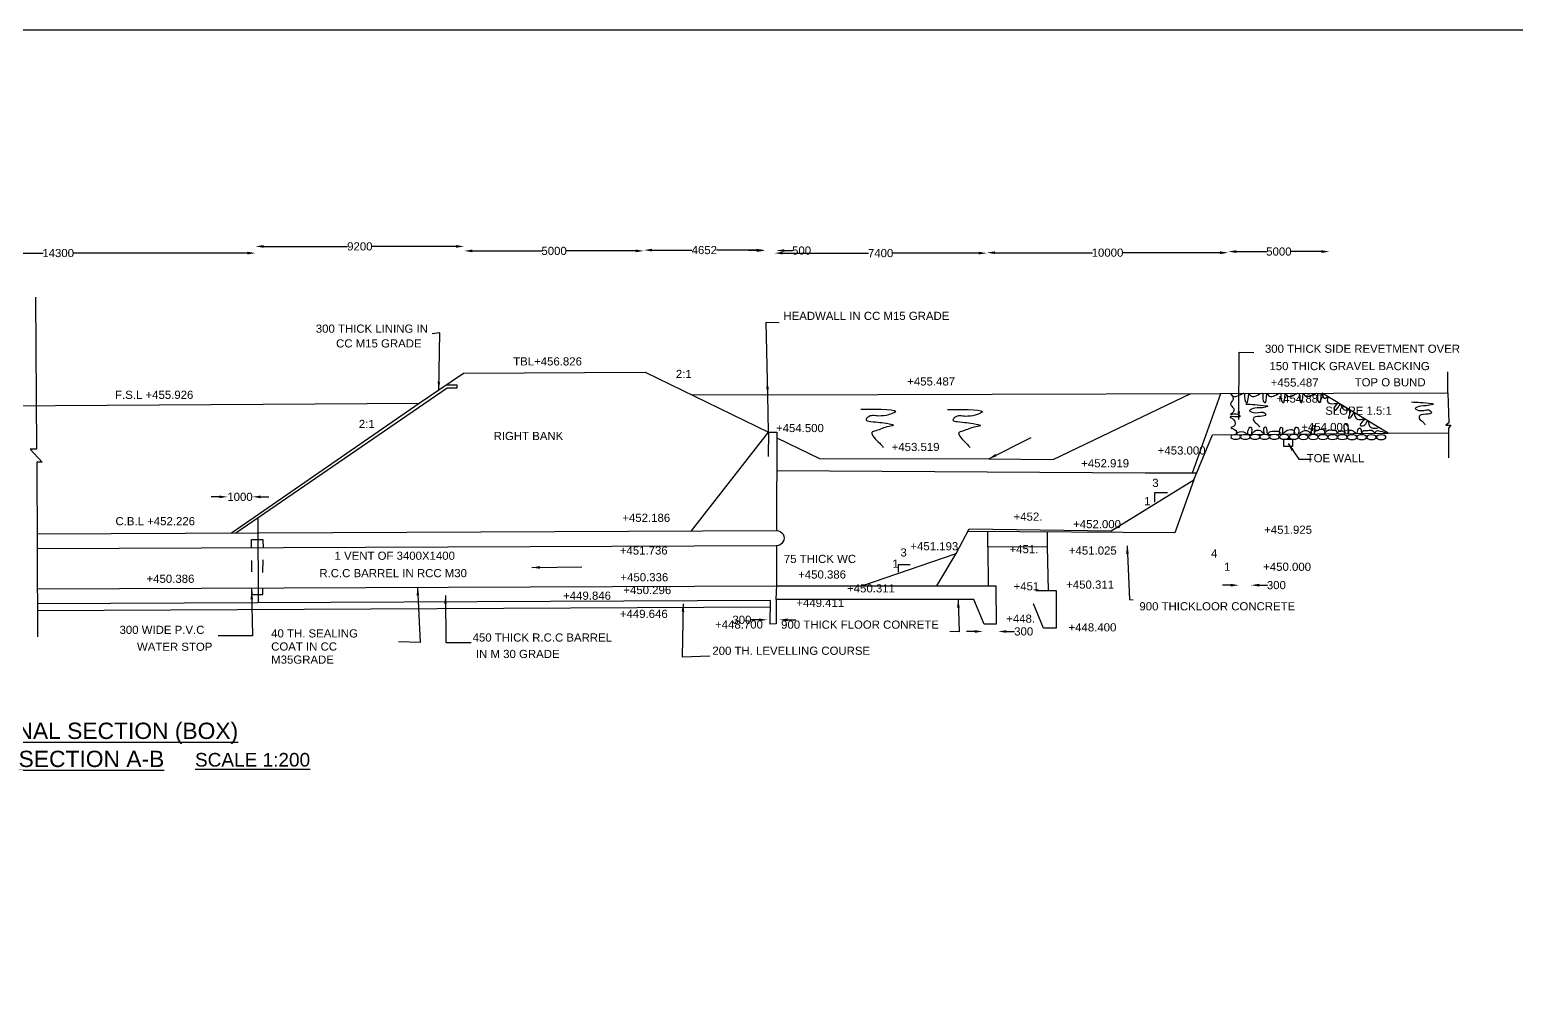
# Model space of a CAD drawing. Header units: millimetres. Extents: x 5124 to 2536808, y 2311 to 44358046.
# Drawn here: x 2532248 to 2534980, y 44356265 to 44358046 of the extents above; entities that cross this region are included whole.
import ezdxf

# ---------------------------------------------------------------- set-up
doc = ezdxf.new("R2010")
doc.units = ezdxf.units.MM
doc.header["$MEASUREMENT"] = 0
for name, color, linetype in [('DIMENSION', 7, 'Continuous'), ('DRAWING', 2, 'Continuous'), ('TEXT', 7, 'Continuous')]:
    doc.layers.add(name, color=color, linetype=linetype)
doc.styles.get("Standard").update_dxf_attribs({"font": 'arial.ttf', "height": 15})
doc.dimstyles.get("Standard").update_dxf_attribs({"dimtxt": 15, "dimasz": 15, "dimexe": 0.18, "dimexo": 0.0625, "dimgap": 0.09, "dimtad": 0, "dimdec": 0, "dimzin": 0, "dimdsep": 46, "dimtxsty": 'Standard', "dimcen": 0.09, "dimse1": 1, "dimse2": 1, "dimadec": 0, "dimazin": 0, "dimtfac": 1, "dimtdec": 0, "dimtofl": 0, "dimtmove": 0, "dimatfit": 3, "dimfxl": 1, "dimtolj": 1, "dimtzin": 0, "dimarcsym": 0})

# ---------------------------------------------------------------- blocks, each defined once
blk = doc.blocks.new('*D59')
at = {"layer": 'Defpoints', "color": 0, "transparency": 16777216}
for p in [(2531937.6, 44357636.7), (2532662.8, 44357635), (2532662.8, 44357632)]:
    blk.add_point(p, dxfattribs=at)
at = {"layer": 'DIMENSION', "color": 0, "lineweight": -2, "transparency": 16777216}
for p, q in [((2531952.6, 44357635), (2532272.6, 44357635)), ((2532647.8, 44357635), (2532327.8, 44357635))]:
    blk.add_line(p, q, dxfattribs=at)
at = {"layer": 'DIMENSION', "color": 0, "transparency": 16777216}
for points in [[(2531952.6, 44357637.5), (2531952.6, 44357632.5), (2531937.6, 44357635)], [(2532647.8, 44357637.5), (2532647.8, 44357632.5), (2532662.8, 44357635)]]:
    blk.add_solid(points, dxfattribs=at)
at = {"layer": 'DIMENSION', "color": 0, "transparency": 16777216, "insert": (2532300.2, 44357635), "char_height": 15, "attachment_point": 5}
blk.add_mtext('\\A1;14300', dxfattribs=at)
blk = doc.blocks.new('*D60')
at = {"layer": 'Defpoints', "color": 0, "transparency": 16777216}
for p in [(2532662.8, 44357635), (2533046.5, 44357647.3), (2533046.5, 44357633.4)]:
    blk.add_point(p, dxfattribs=at)
at = {"layer": 'DIMENSION', "color": 0, "lineweight": -2, "transparency": 16777216}
for p, q in [((2532677.8, 44357647.3), (2532832.2, 44357647.3)), ((2533031.5, 44357647.3), (2532877.1, 44357647.3))]:
    blk.add_line(p, q, dxfattribs=at)
at = {"layer": 'DIMENSION', "color": 0, "transparency": 16777216}
for points in [[(2532677.8, 44357649.8), (2532677.8, 44357644.8), (2532662.8, 44357647.3)], [(2533031.5, 44357649.8), (2533031.5, 44357644.8), (2533046.5, 44357647.3)]]:
    blk.add_solid(points, dxfattribs=at)
at = {"layer": 'DIMENSION', "color": 0, "transparency": 16777216, "insert": (2532854.7, 44357647.3), "char_height": 15, "attachment_point": 5}
blk.add_mtext('\\A1;9200', dxfattribs=at)
blk = doc.blocks.new('*D61')
at = {"layer": 'Defpoints', "color": 0, "transparency": 16777216}
for p in [(2533046.5, 44357633.4), (2533376.9, 44357639), (2533376.9, 44357639)]:
    blk.add_point(p, dxfattribs=at)
at = {"layer": 'DIMENSION', "color": 0, "lineweight": -2, "transparency": 16777216}
for p, q in [((2533061.5, 44357639), (2533189.2, 44357639)), ((2533361.9, 44357639), (2533234.2, 44357639))]:
    blk.add_line(p, q, dxfattribs=at)
at = {"layer": 'DIMENSION', "color": 0, "transparency": 16777216}
for points in [[(2533061.5, 44357641.5), (2533061.5, 44357636.5), (2533046.5, 44357639)], [(2533361.9, 44357641.5), (2533361.9, 44357636.5), (2533376.9, 44357639)]]:
    blk.add_solid(points, dxfattribs=at)
at = {"layer": 'DIMENSION', "color": 0, "transparency": 16777216, "insert": (2533211.7, 44357639), "char_height": 15, "attachment_point": 5}
blk.add_mtext('\\A1;5000', dxfattribs=at)
blk = doc.blocks.new('*D62')
at = {"layer": 'Defpoints', "color": 0, "transparency": 16777216}
for p in [(2533376.9, 44357639), (2533598.8, 44357640.5), (2533598.8, 44357636)]:
    blk.add_point(p, dxfattribs=at)
at = {"layer": 'DIMENSION', "color": 0, "lineweight": -2, "transparency": 16777216}
for p, q in [((2533391.9, 44357640.5), (2533465.1, 44357640.5)), ((2533583.8, 44357640.5), (2533510.5, 44357640.5))]:
    blk.add_line(p, q, dxfattribs=at)
at = {"layer": 'DIMENSION', "color": 0, "transparency": 16777216}
for points in [[(2533391.9, 44357643), (2533391.9, 44357638), (2533376.9, 44357640.5)], [(2533583.8, 44357643), (2533583.8, 44357638), (2533598.8, 44357640.5)]]:
    blk.add_solid(points, dxfattribs=at)
at = {"layer": 'DIMENSION', "color": 0, "transparency": 16777216, "insert": (2533487.8, 44357640.5), "char_height": 15, "attachment_point": 5}
blk.add_mtext('\\A1;4652', dxfattribs=at)
blk = doc.blocks.new('*D63')
at = {"layer": 'Defpoints', "color": 0, "transparency": 16777216}
for p in [(2533598.8, 44357640.5), (2533620, 44357640), (2533620, 44357639.6)]:
    blk.add_point(p, dxfattribs=at)
at = {"layer": 'DIMENSION', "color": 0, "lineweight": -2, "transparency": 16777216}
for p, q in [((2533583.8, 44357639.6), (2533568.8, 44357639.6)), ((2533635, 44357639.6), (2533650, 44357639.6))]:
    blk.add_line(p, q, dxfattribs=at)
at = {"layer": 'DIMENSION', "color": 0, "transparency": 16777216}
for points in [[(2533583.8, 44357642.1), (2533583.8, 44357637.1), (2533598.8, 44357639.6)], [(2533635, 44357642.1), (2533635, 44357637.1), (2533620, 44357639.6)]]:
    blk.add_solid(points, dxfattribs=at)
at = {"layer": 'DIMENSION', "color": 0, "transparency": 16777216, "insert": (2533666.6, 44357639.6), "char_height": 15, "attachment_point": 5}
blk.add_mtext('\\A1;500', dxfattribs=at)
blk = doc.blocks.new('*D64')
at = {"layer": 'Defpoints', "color": 0, "transparency": 16777216}
for p in [(2533616.7, 44357635.5), (2534007.1, 44357634.9), (2534007.1, 44357634.9)]:
    blk.add_point(p, dxfattribs=at)
at = {"layer": 'DIMENSION', "color": 0, "lineweight": -2, "transparency": 16777216}
for p, q in [((2533631.7, 44357634.9), (2533789.5, 44357634.9)), ((2533992.1, 44357634.9), (2533834.3, 44357634.9))]:
    blk.add_line(p, q, dxfattribs=at)
at = {"layer": 'DIMENSION', "color": 0, "transparency": 16777216}
for points in [[(2533631.7, 44357637.4), (2533631.7, 44357632.4), (2533616.7, 44357634.9)], [(2533992.1, 44357637.4), (2533992.1, 44357632.4), (2534007.1, 44357634.9)]]:
    blk.add_solid(points, dxfattribs=at)
at = {"layer": 'DIMENSION', "color": 0, "transparency": 16777216, "insert": (2533811.9, 44357634.9), "char_height": 15, "attachment_point": 5}
blk.add_mtext('\\A1;7400', dxfattribs=at)
blk = doc.blocks.new('*D65')
at = {"layer": 'Defpoints', "color": 0, "transparency": 16777216}
for p in [(2534007.1, 44357634.9), (2534450.8, 44357635.7), (2534450.8, 44357635.7)]:
    blk.add_point(p, dxfattribs=at)
at = {"layer": 'DIMENSION', "color": 0, "lineweight": -2, "transparency": 16777216}
for p, q in [((2534022.1, 44357635.7), (2534201.4, 44357635.7)), ((2534435.8, 44357635.7), (2534256.5, 44357635.7))]:
    blk.add_line(p, q, dxfattribs=at)
at = {"layer": 'DIMENSION', "color": 0, "transparency": 16777216}
for points in [[(2534022.1, 44357638.2), (2534022.1, 44357633.2), (2534007.1, 44357635.7)], [(2534435.8, 44357638.2), (2534435.8, 44357633.2), (2534450.8, 44357635.7)]]:
    blk.add_solid(points, dxfattribs=at)
at = {"layer": 'DIMENSION', "color": 0, "transparency": 16777216, "insert": (2534228.9, 44357635.7), "char_height": 15, "attachment_point": 5}
blk.add_mtext('\\A1;10000', dxfattribs=at)
blk = doc.blocks.new('*D66')
at = {"layer": 'Defpoints', "color": 0, "transparency": 16777216}
for p in [(2534450.8, 44357635.7), (2534637, 44357637.8), (2534637, 44357637.8)]:
    blk.add_point(p, dxfattribs=at)
at = {"layer": 'DIMENSION', "color": 0, "lineweight": -2, "transparency": 16777216}
for p, q in [((2534465.8, 44357637.8), (2534521.5, 44357637.8)), ((2534622, 44357637.8), (2534566.4, 44357637.8))]:
    blk.add_line(p, q, dxfattribs=at)
at = {"layer": 'DIMENSION', "color": 0, "transparency": 16777216}
for points in [[(2534465.8, 44357640.3), (2534465.8, 44357635.3), (2534450.8, 44357637.8)], [(2534622, 44357640.3), (2534622, 44357635.3), (2534637, 44357637.8)]]:
    blk.add_solid(points, dxfattribs=at)
at = {"layer": 'DIMENSION', "color": 0, "transparency": 16777216, "insert": (2534543.9, 44357637.8), "char_height": 15, "attachment_point": 5}
blk.add_mtext('\\A1;5000', dxfattribs=at)
blk = doc.blocks.new('*D67')
at = {"layer": 'Defpoints', "color": 0, "transparency": 16777216}
for p in [(2533999.9, 44356937.7), (2534028.2, 44356939.4), (2534028.2, 44356936.3)]:
    blk.add_point(p, dxfattribs=at)
at = {"layer": 'DIMENSION', "color": 0, "lineweight": -2, "transparency": 16777216}
for p, q in [((2533984.9, 44356939.4), (2533969.9, 44356939.4)), ((2534043.2, 44356939.4), (2534058.2, 44356939.4))]:
    blk.add_line(p, q, dxfattribs=at)
at = {"layer": 'DIMENSION', "color": 0, "transparency": 16777216}
for points in [[(2533984.9, 44356941.9), (2533984.9, 44356936.9), (2533999.9, 44356939.4)], [(2534043.2, 44356941.9), (2534043.2, 44356936.9), (2534028.2, 44356939.4)]]:
    blk.add_solid(points, dxfattribs=at)
at = {"layer": 'DIMENSION', "color": 0, "transparency": 16777216, "insert": (2534074.9, 44356939.4), "char_height": 15, "attachment_point": 5}
blk.add_mtext('\\A1;300', dxfattribs=at)
blk = doc.blocks.new('*D68')
at = {"layer": 'Defpoints', "color": 0, "transparency": 16777216}
for p in [(2533603.5, 44356960.8), (2533603.5, 44356940.3), (2533625.8, 44356941.2)]:
    blk.add_point(p, dxfattribs=at)
at = {"layer": 'DIMENSION', "color": 0, "lineweight": -2, "transparency": 16777216}
for p, q in [((2533588.5, 44356960.8), (2533573.5, 44356960.8)), ((2533640.8, 44356960.8), (2533655.8, 44356960.8))]:
    blk.add_line(p, q, dxfattribs=at)
at = {"layer": 'DIMENSION', "color": 0, "transparency": 16777216}
for points in [[(2533588.5, 44356963.3), (2533588.5, 44356958.3), (2533603.5, 44356960.8)], [(2533640.8, 44356963.3), (2533640.8, 44356958.3), (2533625.8, 44356960.8)]]:
    blk.add_solid(points, dxfattribs=at)
at = {"layer": 'DIMENSION', "color": 0, "transparency": 16777216, "insert": (2533556.9, 44356960.8), "char_height": 15, "attachment_point": 5}
blk.add_mtext('\\A1;300', dxfattribs=at)
blk = doc.blocks.new('*D112')
at = {"layer": 'Defpoints', "color": 0, "transparency": 16777216}
for p in [(2532611.5, 44357185.7), (2532657.3, 44357186.9), (2532657.3, 44357184.5)]:
    blk.add_point(p, dxfattribs=at)
at = {"layer": 'DIMENSION', "color": 0, "lineweight": -2, "transparency": 16777216}
for p, q in [((2532596.5, 44357186.9), (2532581.5, 44357186.9)), ((2532672.3, 44357186.9), (2532687.3, 44357186.9))]:
    blk.add_line(p, q, dxfattribs=at)
at = {"layer": 'DIMENSION', "color": 0, "transparency": 16777216}
for points in [[(2532596.5, 44357189.4), (2532596.5, 44357184.4), (2532611.5, 44357186.9)], [(2532672.3, 44357189.4), (2532672.3, 44357184.4), (2532657.3, 44357186.9)]]:
    blk.add_solid(points, dxfattribs=at)
at = {"layer": 'DIMENSION', "color": 0, "transparency": 16777216, "insert": (2532634.4, 44357186.9), "char_height": 15, "attachment_point": 5}
blk.add_mtext('\\A1;1000', dxfattribs=at)
blk = doc.blocks.new('*D119')
at = {"layer": 'Defpoints', "color": 0, "transparency": 16777216}
for p in [(2534470.5, 44357053.6), (2534492.7, 44357053.8), (2534492.7, 44357024.5)]:
    blk.add_point(p, dxfattribs=at)
at = {"layer": 'TEXT', "color": 0, "lineweight": -2, "transparency": 16777216}
for p, q in [((2534455.5, 44357024.5), (2534440.5, 44357024.5)), ((2534507.7, 44357024.5), (2534522.7, 44357024.5))]:
    blk.add_line(p, q, dxfattribs=at)
at = {"layer": 'TEXT', "color": 0, "transparency": 16777216}
for points in [[(2534455.5, 44357027), (2534455.5, 44357022), (2534470.5, 44357024.5)], [(2534507.7, 44357027), (2534507.7, 44357022), (2534492.7, 44357024.5)]]:
    blk.add_solid(points, dxfattribs=at)
at = {"layer": 'TEXT', "color": 0, "transparency": 16777216, "insert": (2534539.3, 44357024.5), "char_height": 15, "attachment_point": 5}
blk.add_mtext('\\A1;300', dxfattribs=at)

msp = doc.modelspace()

# ---------------------------------------------------------------- linework, layer by layer
at = {"layer": 'DRAWING', "color": 0}
for points in [[(2532258.6, 44357553.7), (2532260.5, 44357274.7), (2532249, 44357274.7), (2532270.7, 44357250.9), (2532260.9, 44357250.9), (2532262.3, 44356929.3)], [(2530956.5, 44357116), (2531936.9, 44357116), (2531617.6, 44357323.6), (2531571.2, 44357379.4), (2531550.2, 44357380.2), (2531550.2, 44357380.2), (2531550.3, 44357384.2), (2531572.3, 44357383.4), (2531625.6, 44357350.3), (2532963.6, 44357359.3), (2532999.7, 44357383.7), (2533045.2, 44357414.5), (2533379.3, 44357416.1), (2533605.7, 44357305.8), (2533604.3, 44357374.3), (2533465.4, 44357374.1)], [(2533597.9, 44357374.3), (2534854.7, 44357378.1), (2534854.5, 44357416.5)], [(2532627, 44357120.6), (2533015.4, 44357387.1), (2533033.4, 44357387.1), (2533033.4, 44357392.2), (2533012.6, 44357392.5)], [(2532618.7, 44357120.5), (2532963.6, 44357359.3)], [(2533621.3, 44357295.3), (2533699.7, 44357257.7), (2534010.5, 44357256.9), (2534129.2, 44357255.4), (2534382.2, 44357376.7)], [(2534385.4, 44357231.1), (2534436.9, 44357376.8)], [(2534744.5, 44357303.8), (2534623.2, 44357377.4)], [(2534854.7, 44357378.1), (2534856.1, 44357323.2), (2534850.7, 44357318.8), (2534860.2, 44357318.8), (2534855.5, 44357313), (2534855.9, 44357258.7)], [(2533464.4, 44357124.4), (2533605.7, 44357305.8)], [(2533605.7, 44357305.8), (2533605.3, 44357261)], [(2533605.7, 44357305.8), (2533621.4, 44357305.8), (2533620.3, 44357125.1)], [(2534387.7, 44357218.2), (2534422.1, 44357301.2), (2534744.5, 44357303.8), (2534855.5, 44357304.6)], [(2533621, 44357235.5), (2534298, 44357230.9), (2534385.4, 44357231.1), (2534393.1, 44357231.1)], [(2534235.6, 44357124.3), (2534387.7, 44357218.2), (2534352.8, 44357120.8), (2533972.4, 44357123.5)], [(2532667.1, 44357148.1), (2532667.8, 44356992.1)], [(2532655.6, 44357093.1), (2532655.6, 44357108.6), (2532676.3, 44357108.5), (2532676.9, 44357093.2)], [(2533777.3, 44357023.2), (2533950.5, 44357082.6), (2533974.8, 44357127.9), (2534235.6, 44357124.3)], [(2534118.1, 44357095.2), (2534008.7, 44357094.6), (2534008.9, 44357123.2)], [(2532261.9, 44357017.9), (2533621.2, 44357023.2), (2533620.9, 44357097.1)], [(2533915, 44357023.2), (2533950.5, 44357082.6)], [(2534009.1, 44357094.6), (2534009.6, 44357023.3)], [(2532655.5, 44357070), (2532655.6, 44357049.2)], [(2532676.1, 44357071.1), (2532675.9, 44357047.8)], [(2533621.2, 44357023.2), (2534009.6, 44357023.3), (2534023.7, 44357023.3), (2534024.3, 44356952.7), (2534002, 44356952.7), (2533983.5, 44356998.3), (2533620.2, 44356998.2), (2533621.2, 44357025)], [(2533620.2, 44356998.2), (2533619.9, 44356953.2), (2533609.1, 44356952.9), (2533609.5, 44356996.1), (2532262, 44356990.4)], [(2532655.8, 44357019.4), (2532655.9, 44357007.2), (2532676.3, 44357007.3), (2532676.2, 44357019.5)], [(2532262, 44356977.8), (2533609.4, 44356985)]]:
    msp.add_lwpolyline(points, dxfattribs=at)
msp.add_lwpolyline([(2532261.5, 44357118.9), (2533620.3, 44357125.1, -1.014872), (2533620, 44357097.1), (2532261.6, 44357091.4)], format="xyb", dxfattribs=at)
at = {"layer": 'TEXT', "color": 0}
for points in [[(2536807.7, 44353883.1), (2529653.3, 44353883.1), (2529653.3, 44358045.6), (2536807.7, 44358045.6)], [(2534552.7, 44357292.7), (2534568.7, 44357292.7), (2534568.7, 44357279.4), (2534552.7, 44357279.4)]]:
    msp.add_lwpolyline(points, close=True, dxfattribs=at)
msp.add_lwpolyline([(2534316, 44357177.3), (2534316, 44357195.2), (2534339, 44357195.2)], dxfattribs=at)
at = {"layer": 'TEXT'}
for points in [[(2534120.3, 44357014.5), (2534118.6, 44357095.2), (2534118.8, 44357122.4)], [(2533866.2, 44357062.1), (2533844.4, 44357062.1), (2533844.4, 44357048.4)], [(2534097, 44357014.5), (2534134.4, 44357014.5), (2534134.4, 44356945.2), (2534111.5, 44356945.2), (2534092.8, 44356990.3)]]:
    msp.add_lwpolyline(points, dxfattribs=at)
at = {"layer": 'TEXT', "color": 0, "extrusion": (0, 0, -1)}
for centre in [(2534464.4, 44357297.2), (2534482.2, 44357297.2), (2534500.1, 44357297.1), (2534517.9, 44357297.1), (2534535.7, 44357297), (2534553.6, 44357297), (2534571.4, 44357297), (2534589.2, 44357296.9), (2534607.1, 44357296.9), (2534624.9, 44357296.8), (2534642.7, 44357296.7), (2534660.6, 44357296.7), (2534678.4, 44357296.6), (2534696.2, 44357296.6), (2534714.1, 44357296.5), (2534731.9, 44357296.5)]:
    msp.add_ellipse(centre, major_axis=(-8.92, 0), ratio=0.48672, dxfattribs=at)
at = {"layer": 'TEXT', "color": 0}
for points in [[(2534455, 44357376.9), (2534459.7, 44357366.2), (2534455.1, 44357357.3), (2534460.2, 44357350.1), (2534459.1, 44357341.5), (2534455.2, 44357338.7), (2534465.4, 44357339.4), (2534472.5, 44357335.1), (2534457.8, 44357334.5), (2534454.5, 44357334.2), (2534460.7, 44357328.8), (2534460.3, 44357316), (2534455.4, 44357314.3), (2534464.9, 44357308.8), (2534465, 44357301.5)], [(2534455, 44357376.9), (2534461.7, 44357371.3), (2534480.3, 44357376.9), (2534481.2, 44357366.1), (2534484.2, 44357360), (2534488.5, 44357377)], [(2534483, 44357357.5), (2534520.7, 44357354.4), (2534523.4, 44357353.8), (2534519.3, 44357351.9), (2534499.8, 44357349.8), (2534489.9, 44357345.5), (2534500.2, 44357341.5), (2534518.2, 44357340.7), (2534519.6, 44357338.4), (2534509.5, 44357334.7), (2534496.9, 44357330.2), (2534497.8, 44357326.5), (2534504.4, 44357320.4), (2534508.1, 44357315.2)], [(2534488.5, 44357377), (2534495.2, 44357371.4), (2534513.7, 44357377), (2534514.6, 44357366.2), (2534517.6, 44357360.1), (2534521.9, 44357377.1)], [(2534521.9, 44357377), (2534528.6, 44357371.4), (2534547.2, 44357377), (2534548.1, 44357366.2), (2534551.1, 44357360.1), (2534555.4, 44357377.1)], [(2534555.4, 44357377.1), (2534562.1, 44357371.4), (2534580.7, 44357377.1), (2534581.6, 44357366.3), (2534584.5, 44357360.2), (2534588.8, 44357377.2)], [(2534588.8, 44357377.1), (2534595.5, 44357371.4), (2534614.1, 44357377.1), (2534615, 44357366.3), (2534618, 44357360.2), (2534622.3, 44357377.2)], [(2534622.3, 44357377.2), (2534630, 44357368.6), (2534633.7, 44357371), (2534632.8, 44357364.7), (2534645.4, 44357358.2), (2534653, 44357359.3), (2534645.1, 44357349.7), (2534646.8, 44357345.7), (2534656.6, 44357357.1), (2534663.2, 44357347.3), (2534673.9, 44357346.6), (2534672.8, 44357336), (2534671.8, 44357331.6), (2534678.8, 44357336.6), (2534681.9, 44357341.8), (2534683.7, 44357335), (2534694.9, 44357329.2), (2534701.5, 44357329.8), (2534693.6, 44357318.6), (2534697.6, 44357317.3), (2534704.9, 44357323.6), (2534706.7, 44357326.7), (2534710.6, 44357317), (2534720.2, 44357312.9), (2534726.1, 44357313.5)], [(2534787.6, 44357361.4), (2534825.4, 44357358.3), (2534828.1, 44357357.7), (2534824, 44357355.8), (2534804.5, 44357353.7), (2534794.6, 44357349.4), (2534804.9, 44357345.4), (2534822.9, 44357344.6), (2534824.3, 44357342.3), (2534814.2, 44357338.6), (2534801.6, 44357334.1), (2534802.5, 44357330.4), (2534809.1, 44357324.3), (2534812.8, 44357319.1)], [(2533775.6, 44357348), (2533838.1, 44357342.3), (2533808.4, 44357335.5), (2533788.3, 44357333.1), (2533785.3, 44357328.7), (2533793, 44357325.7), (2533828, 44357321.1), (2533835.6, 44357318.7), (2533827.5, 44357316.5), (2533803, 44357308.3), (2533795.9, 44357305.1), (2533799.2, 44357296.9), (2533810.3, 44357285.5), (2533816.6, 44357277.9)], [(2533935.1, 44357347.4), (2533997.6, 44357341.7), (2533968, 44357334.9), (2533947.9, 44357332.5), (2533944.9, 44357328.1), (2533952.5, 44357325.2), (2533987.6, 44357320.5), (2533995.2, 44357318.1), (2533987, 44357315.9), (2533962.6, 44357307.8), (2533955.5, 44357304.5), (2533958.8, 44357296.4), (2533969.9, 44357285), (2533976.2, 44357277.4)], [(2534465, 44357301.5), (2534468.2, 44357305), (2534482.4, 44357304.6), (2534485.7, 44357301.7), (2534489.2, 44357313.4), (2534492.1, 44357315.3), (2534493.9, 44357308.3), (2534494, 44357301.8), (2534496.7, 44357305.4), (2534514.1, 44357305.5), (2534516.8, 44357302), (2534516.5, 44357312.1), (2534519.2, 44357315.7), (2534521.3, 44357312.2), (2534522.9, 44357302), (2534526.2, 44357305.7), (2534537.2, 44357307.4), (2534545.4, 44357305.3), (2534545.5, 44357302.2), (2534546, 44357312.6), (2534548.4, 44357315.2), (2534550.5, 44357313), (2534550.5, 44357308.4), (2534550.6, 44357302.2), (2534554.1, 44357305.7), (2534572.4, 44357305.8), (2534572.4, 44357302.4), (2534575, 44357315.2), (2534580.3, 44357310.1), (2534580.4, 44357302.5), (2534583.9, 44357305.2), (2534599, 44357306.8), (2534603.8, 44357302.7), (2534604.2, 44357312.9), (2534608.5, 44357318), (2534608.9, 44357309.3), (2534609, 44357303.4), (2534610.2, 44357306.2), (2534618.6, 44357310.6), (2534626.3, 44357310.2), (2534628.1, 44357302.9), (2534630.5, 44357307), (2534642, 44357309.7), (2534649.8, 44357307), (2534651.3, 44357303.1), (2534652.6, 44357305.8), (2534655.9, 44357307.4), (2534662.6, 44357307.4), (2534665.5, 44357303.2), (2534664.2, 44357314.2), (2534665, 44357320.9), (2534670.9, 44357315.6), (2534671, 44357303.2), (2534671.5, 44357307.1), (2534676.7, 44357309.2), (2534683.3, 44357305.7), (2534686.5, 44357303.3), (2534689.9, 44357311.7), (2534692.7, 44357313.8), (2534695.1, 44357309.6), (2534696.2, 44357303.4), (2534698.3, 44357307.4), (2534707.3, 44357308.9), (2534717.2, 44357307.9), (2534720.6, 44357303.6), (2534722.1, 44357307.2), (2534730, 44357307.9), (2534743.1, 44357303.8)]]:
    msp.add_spline(points, degree=3, dxfattribs=at)

# ---------------------------------------------------------------- texts
for s, height, p in [('HEADWALL IN CC M15 GRADE', 15, (2533633.2, 44357512.1)), ('300 THICK LINING IN ', 15, (2532773.7, 44357488.6)), ('CC M15 GRADE', 15, (2532811, 44357461.5)), ('300 THICK SIDE REVETMENT OVER', 15, (2534518.3, 44357451.7)), ('TBL+456.826', 15, (2533136.5, 44357428.4)), ('150 THICK GRAVEL BACKING', 15, (2534526.5, 44357419.8)), ('2:1', 15, (2533435.5, 44357405.3)), ('F.S.L +455.926', 15, (2532404.8, 44357367)), ('+455.487', 15, (2533860.8, 44357391.6)), ('+455.487', 15, (2534528.9, 44357389.5)), ('TOP O BUND', 15, (2534683.2, 44357390)), ('+454.887', 15, (2534539.6, 44357360)), ('SLOPE 1.5:1', 15, (2534629.2, 44357337.8)), ('2:1', 15, (2532852.8, 44357313.4)), ('RIGHT BANK', 15, (2533100.5, 44357291.3)), ('+454.500', 15, (2533619.6, 44357305.9)), ('+454.000', 15, (2534585.1, 44357307.8)), ('+453.519', 15, (2533832.2, 44357271.1)), ('+453.000', 15, (2534321.2, 44357264.7)), ('+452.919', 15, (2534180.6, 44357241.1)), ('TOE WALL', 15, (2534595, 44357250.5)), ('3', 15, (2534311.2, 44357205.1)), ('1', 15, (2534296.3, 44357171.5)), ('C.B.L +452.226', 15, (2532405.5, 44357134.7)), ('+452.186', 15, (2533337.1, 44357140.9)), ('+452.', 15, (2534056.3, 44357143)), ('+452.000', 15, (2534165.7, 44357129.3)), ('+451.925', 15, (2534516.8, 44357119)), ('1 VENT OF 3400X1400', 15, (2532808.2, 44357071.2)), ('+451.736', 15, (2533332.5, 44357080.8)), ('75 THICK WC', 15, (2533634.1, 44357065.3)), ('3', 15, (2533848.3, 44357077.2)), ('+451.193', 15, (2533866.6, 44357088.6)), ('+451.', 15, (2534048.8, 44357083.3)), ('+451.025', 15, (2534157.9, 44357080.7)), ('4', 15, (2534419.1, 44357075.4)), ('R.C.C BARREL IN RCC M30', 15, (2532780.3, 44357039.2)), ('1', 15, (2533833.5, 44357056.6)), ('1', 15, (2534443.1, 44357050.9)), ('+450.000', 15, (2534515, 44357050.9)), ('+450.386', 15, (2532462.6, 44357028.8)), ('+450.336', 15, (2533333.6, 44357031.6)), ('+450.386', 15, (2533660.3, 44357036.7)), ('+450.311', 15, (2533750.2, 44357011.2)), ('+451', 15, (2534056.3, 44357015)), ('+450.311', 15, (2534152.9, 44357018.1)), ('+449.846', 15, (2533228.3, 44356997.7)), ('+450.296', 15, (2533339, 44357008.1)), ('+449.411', 15, (2533656.9, 44356984.4)), ('+449.646', 15, (2533332.6, 44356964.3)), ('+448.', 15, (2534042.8, 44356955.5)), ('900 THICKLOOR CONCRETE', 15, (2534287.5, 44356978.2)), ('300 WIDE P.V.C', 15, (2532413, 44356934.9)), ('40 TH. SEALING', 15, (2532691.7, 44356928.4)), ('+448.700', 15, (2533507.6, 44356944.8)), ('900 THICK FLOOR CONRETE', 15, (2533629, 44356944.5)), ('+448.400', 15, (2534157.2, 44356939.5)), ('WATER STOP', 15, (2532445.1, 44356903.9)), ('COAT IN CC', 15, (2532691.7, 44356904.3)), ('450 THICK R.C.C BARREL', 15, (2533062, 44356920.8)), ('M35GRADE', 15, (2532691.7, 44356880.2)), ('IN M 30 GRADE', 15, (2533068.1, 44356890.6)), ('200 TH. LEVELLING COURSE', 15, (2533502.6, 44356896.5)), ('%%ULONGITUDINAL SECTION (BOX)', 30, (2531995.4, 44356741.8)), ('%%USECTION A-B', 30, (2532227.5, 44356690.2)), ('%%USCALE 1:200', 25, (2532551.7, 44356691.1))]:
    msp.add_text(s, height=height, dxfattribs=at).set_placement(p)

# ---------------------------------------------------------------- dimensions: what is measured, and where the dimension line sits
at = {"layer": 'DIMENSION', "color": 0}
for base, p1, p2, text, picture, middle in [((2533046.5, 44357647.3), (2532662.8, 44357635), (2533046.5, 44357633.4), '9200', '*D60', (2532854.7, 44357647.3)), ((2532662.8, 44357635), (2531937.6, 44357636.7), (2532662.8, 44357632), '14300', '*D59', (2532300.2, 44357635)), ((2533376.9, 44357639), (2533046.5, 44357633.4), (2533376.9, 44357639), '5000', '*D61', (2533211.7, 44357639)), ((2533598.8, 44357640.5), (2533376.9, 44357639), (2533598.8, 44357636), '4652', '*D62', (2533487.8, 44357640.5)), ((2533620, 44357639.6), (2533598.8, 44357640.5), (2533620, 44357640), '500', '*D63', (2533666.6, 44357639.6)), ((2534007.1, 44357634.9), (2533616.7, 44357635.5), (2534007.1, 44357634.9), '7400', '*D64', (2533811.9, 44357634.9)), ((2534450.8, 44357635.7), (2534007.1, 44357634.9), (2534450.8, 44357635.7), '10000', '*D65', (2534228.9, 44357635.7)), ((2534637, 44357637.8), (2534450.8, 44357635.7), (2534637, 44357637.8), '5000', '*D66', (2534543.9, 44357637.8)), ((2532657.3, 44357186.9), (2532611.5, 44357185.7), (2532657.3, 44357184.5), '1000', '*D112', (2532634.4, 44357186.9)), ((2533603.5, 44356960.8), (2533625.8, 44356941.2), (2533603.5, 44356940.3), '300', '*D68', (2533556.9, 44356960.8)), ((2534028.2, 44356939.4), (2533999.9, 44356937.7), (2534028.2, 44356936.3), '300', '*D67', (2534074.9, 44356939.4))]:
    dim = msp.add_linear_dim(base=base, p1=p1, p2=p2, text=text, dimstyle='Standard', dxfattribs=at)
    dim.commit()
    dim.dimension.update_dxf_attribs({"geometry": picture, "text_midpoint": middle})
at = {"layer": 'TEXT'}
dim = msp.add_linear_dim(base=(2534492.7, 44357024.5), p1=(2534470.5, 44357053.6), p2=(2534492.7, 44357053.8), text='300', dimstyle='Standard', dxfattribs=at)
dim.commit()
dim.dimension.update_dxf_attribs({"geometry": '*D119', "text_midpoint": (2534539.3, 44357024.5)})

# ---------------------------------------------------------------- leaders
at = {"layer": 'DIMENSION', "color": 0}
for points in [[(2533604.3, 44357374.3), (2533601.5, 44357508.2), (2533625.5, 44357507.7)], [(2532999.7, 44357383.7), (2533001.5, 44357488.4), (2532987.9, 44357486.7)], [(2534470.2, 44357329.2), (2534470.8, 44357453), (2534497.8, 44357452.4)], [(2534010.5, 44357256.9), (2534088.8, 44357295.7)], [(2534264.9, 44357097.1), (2534269.2, 44356998.1), (2534276, 44356997.7)], [(2533170.9, 44357056.9), (2533262.9, 44357058.3)], [(2532655.8, 44357013.3), (2532657.2, 44356931.6), (2532594.4, 44356931.7)], [(2532960.7, 44357020.6), (2532965.5, 44356919.2), (2532926, 44356920.6)], [(2533012, 44357005.8), (2533012.7, 44356919.2), (2533059.5, 44356919.1)], [(2533954.3, 44356998.3), (2533956.4, 44356938.8), (2533939.3, 44356939.5)], [(2533448.8, 44356990.5), (2533447.3, 44356893), (2533498, 44356894.5)]]:
    msp.add_leader(points, dimstyle='Standard', override={"dimgap": 0.09, "dimtad": 0}, dxfattribs=at)
at = {"layer": 'TEXT', "color": 0}
msp.add_leader([(2534560.7, 44357285.1), (2534580.4, 44357256.1), (2534603.9, 44357256.1)], dimstyle='Standard', override={"dimgap": 0.09, "dimtad": 0}, dxfattribs=at)

doc.saveas('drawing.dxf')
